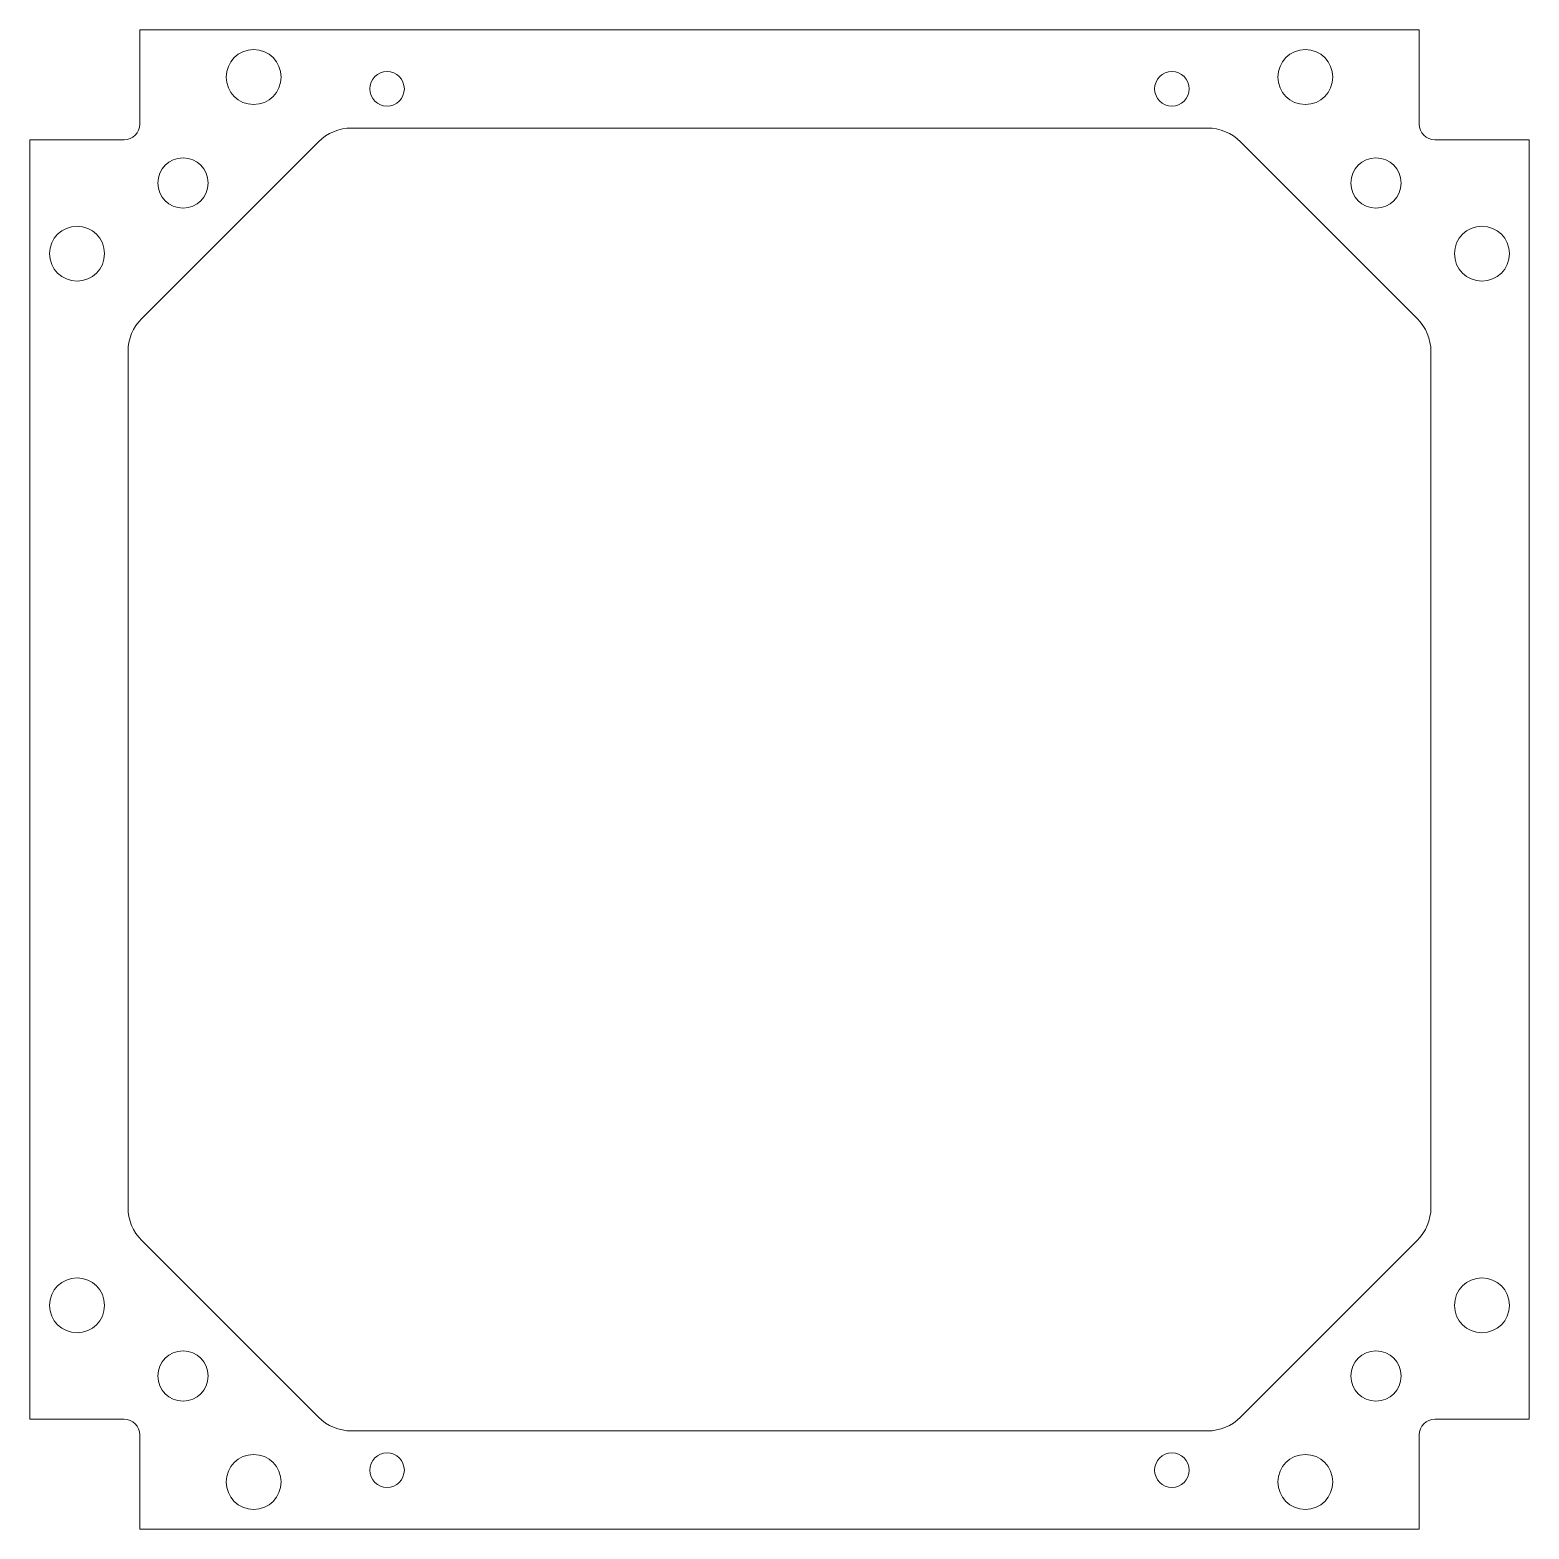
# Model space of a CAD drawing. Header units: millimetres. Extents: x -7.4 to 88.1, y -3 to 92.5.
import ezdxf

# ---------------------------------------------------------------- set-up
doc = ezdxf.new("R2010")
doc.units = ezdxf.units.MM

msp = doc.modelspace()

# ---------------------------------------------------------------- linework, layer by layer
at = {"color": 7, "linetype": 'Continuous', "lineweight": 15}
for p, q in [((-0.435, 86.452), (-0.435, 92.452)), ((-0.435, 92.452), (81.065, 92.452)), ((81.065, 92.452), (81.065, 86.452)), ((13.058, 86.202), (67.573, 86.202)), ((-7.435, 3.952), (-7.435, 85.452)), ((-7.435, 85.452), (-1.435, 85.452)), ((-0.306, 74.081), (10.937, 85.323)), ((69.694, 85.323), (80.937, 74.081)), ((82.065, 85.452), (88.065, 85.452)), ((88.065, 85.452), (88.065, 3.952)), ((-1.185, 17.444), (-1.185, 71.959)), ((81.815, 71.959), (81.815, 17.444)), ((10.937, 4.081), (-0.306, 15.323)), ((80.937, 15.323), (69.694, 4.081)), ((-1.435, 3.952), (-7.435, 3.952)), ((88.065, 3.952), (82.065, 3.952)), ((-0.435, -3.048), (-0.435, 2.952)), ((67.573, 3.202), (13.058, 3.202)), ((81.065, 2.952), (81.065, -3.048)), ((81.065, -3.048), (-0.435, -3.048))]:
    msp.add_line(p, q, dxfattribs=at)
for centre, radius in [((6.815, 89.452), 1.75), ((73.815, 89.452), 1.75), ((15.315, 88.702), 1.1), ((65.315, 88.702), 1.1), ((2.315, 82.702), 1.6), ((78.315, 82.702), 1.6), ((-4.435, 78.202), 1.75), ((85.065, 78.202), 1.75), ((-4.435, 11.202), 1.75), ((85.065, 11.202), 1.75), ((2.315, 6.702), 1.6), ((78.315, 6.702), 1.6), ((6.815, -0.048), 1.75), ((15.315, 0.702), 1.1), ((65.315, 0.702), 1.1), ((73.815, -0.048), 1.75)]:
    msp.add_circle(centre, radius, dxfattribs=at)
for centre, radius, start, end in [((-1.435, 86.452), 1, 270, 0), ((13.058, 83.202), 3, 90, 135), ((67.573, 83.202), 3, 45, 90), ((82.065, 86.452), 1, 180, 270), ((1.815, 71.959), 3, 135, 180), ((78.815, 71.959), 3, 0, 45), ((1.815, 17.444), 3, 180, 225), ((78.815, 17.444), 3, 315, 0), ((-1.435, 2.952), 1, 0, 90), ((13.058, 6.202), 3, 225, 270), ((67.573, 6.202), 3, 270, 315), ((82.065, 2.952), 1, 90, 180)]:
    msp.add_arc(centre, radius, start, end, dxfattribs=at)

doc.saveas('drawing.dxf')
